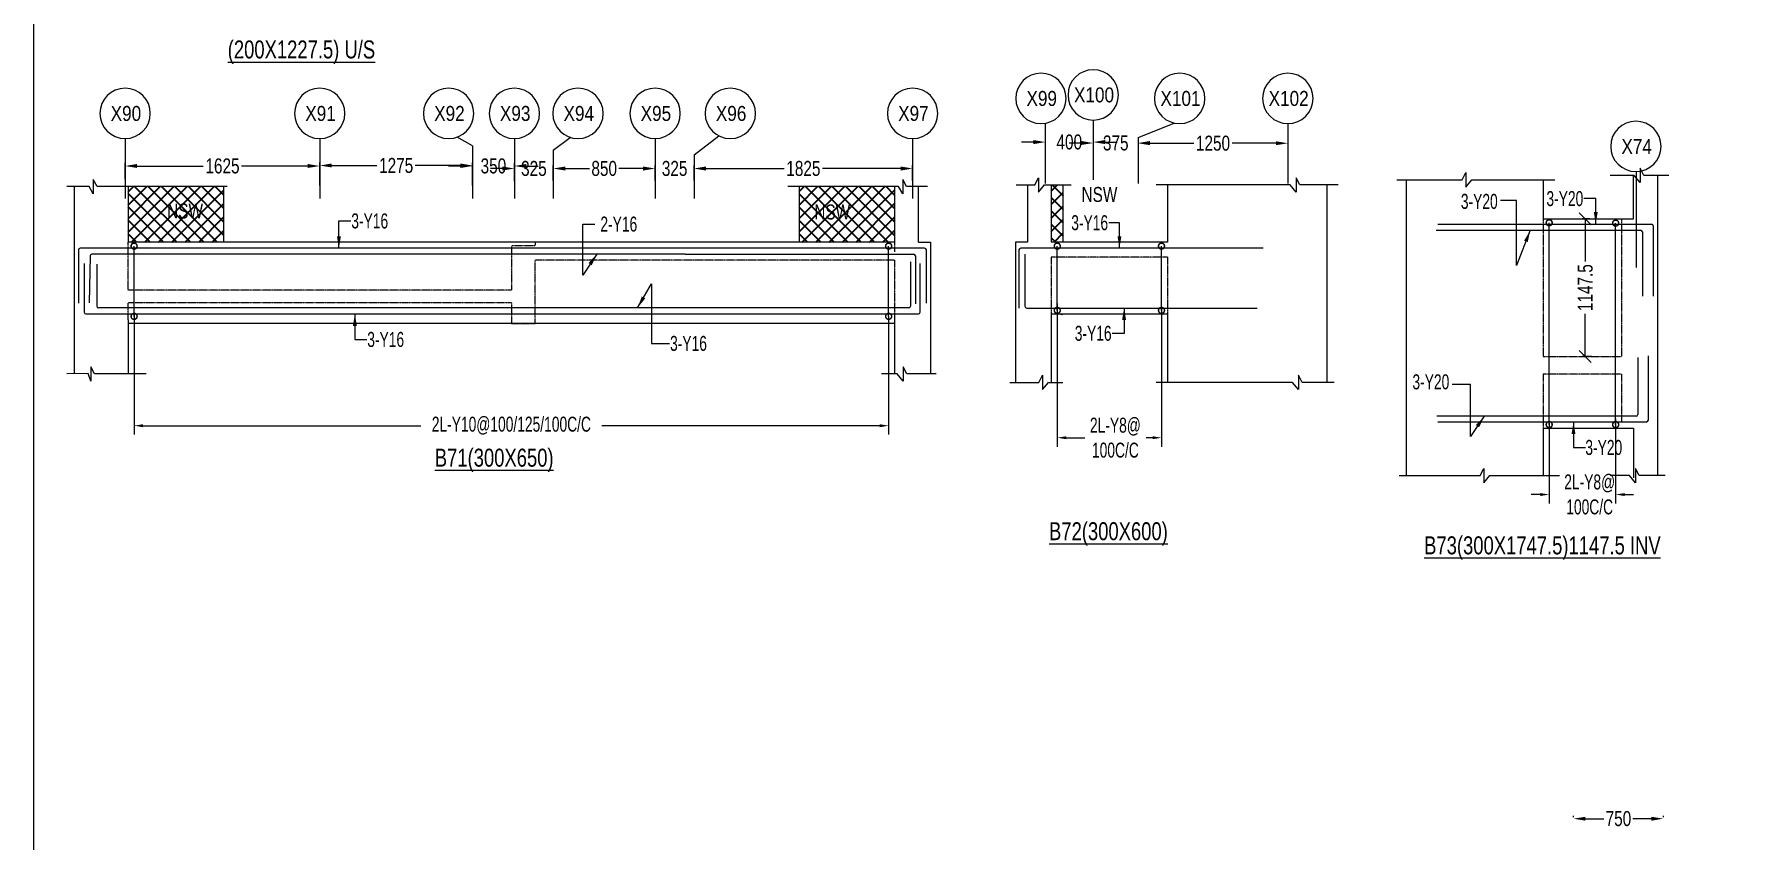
# Model space of a CAD drawing. Header units: millimetres. Extents: x -2697 to 288508, y -1308 to 60928.
# Drawn here: x 38633 to 52802, y 7942 to 14676 of the extents above; entities that cross this region are included whole.
import ezdxf
from ezdxf.enums import TextEntityAlignment as Align

# ---------------------------------------------------------------- set-up
doc = ezdxf.new("R2010")
doc.units = ezdxf.units.MM
doc.header["$LTSCALE"] = 100
for name, pattern in [('ACAD_ISO04W100', [30, 24, -3, 0, -3]), ('CONTINOUS', [0]), ('CONTINU', [0]), ('Grid Line', [22.225, 12.7, -3.175, 3.175, -3.175]), ('HIDDEN', [0.375, 0.25, -0.125])]:
    doc.linetypes.add(name, pattern=pattern)
doc.layers.get('Defpoints').update_dxf_attribs({"color": 1, "lineweight": 0})
for name, color, linetype in [('-S-ARROW', 253, 'Continuous'), ('-S-MISC', 8, 'Continuous'), ('-STR-BEAM', 7, 'CONTINU'), ('-STR-REINF', 3, 'Continuous'), ('-STR-TEXT', 6, 'Continuous'), ('A-ANNO-DIMS', 7, 'Continuous'), ('rein', 3, 'Continuous')]:
    doc.layers.add(name, color=color, linetype=linetype)
for name, color, linetype, lineweight in [('-S-STIRUP', 11, 'Continuous', 9), ('-S-TEXT', 6, 'Continuous', 0), ('-STR-COLUMN', 5, 'HIDDEN', 13), ('-STR-RF-DIM', 252, 'CONTINOUS', 20), ('A-ANNO-GRID-LINE', 252, 'ACAD_ISO04W100', 20), ('A-ANNO-GRID-TEXT', 13, 'Continuous', 15), ('GRID DIM', 252, 'Continuous', 9), ('S-COL HATCH', 9, 'Continuous', 35), ('S-GRID-____-OTLN', 8, 'Continuous', 18), ('SEC TEXT', 9, 'Continuous', 18), ('SLAB LINE', 254, 'HIDDEN', 20)]:
    doc.layers.add(name, color=color, linetype=linetype, lineweight=lineweight)
doc.styles.add('BEAM-LS', font='romans.shx', dxfattribs={"width": 0.8})
doc.styles.add('Dim.s & Anno.(Misc.)', font='ARIALN.TTF')
doc.styles.add('SOBHA', font='swisscl.ttf', dxfattribs={"width": 0.9})
doc.styles.add('sobha.sed', font='swisscl.ttf')
doc.dimstyles.new('S-50', dxfattribs={"dimscale": 50, "dimtxt": 2.5, "dimasz": 2, "dimexe": 0.5, "dimexo": 0.25, "dimgap": 0.25, "dimtad": 0, "dimdec": 0, "dimrnd": 0.0005, "dimzin": 0, "dimdsep": 46, "dimtxsty": 'sobha.sed', "dimblk": 'OBLIQUE', "dimcen": 0.09, "dimclrd": 8, "dimclre": 8, "dimclrt": 6, "dimadec": 0, "dimazin": 0, "dimtfac": 1, "dimtdec": 0, "dimtofl": 0, "dimtmove": 2, "dimatfit": 3, "dimfxl": 0.18, "dimtolj": 1, "dimtzin": 0, "dimlwd": -1, "dimlwe": -1, "dimarcsym": 0})
doc.dimstyles.new('S-DIM50', dxfattribs={"dimscale": 50, "dimtxt": 2.5, "dimasz": 1.5, "dimexe": 1.5, "dimexo": 1, "dimgap": 0.5, "dimtad": 0, "dimdec": 0, "dimzin": 0, "dimdsep": 46, "dimtxsty": 'SOBHA', "dimcen": 0.09, "dimclrd": 256, "dimclre": 256, "dimclrt": 6, "dimadec": 5, "dimazin": 0, "dimtfac": 1, "dimtdec": 0, "dimtofl": 0, "dimtmove": 0, "dimatfit": 3, "dimfxl": 0.18, "dimtolj": 1, "dimtzin": 0, "dimlwd": -1, "dimlwe": -1, "dimarcsym": 0})
doc.dimstyles.new('STIRUP', dxfattribs={"dimscale": 50, "dimtxt": 2.5, "dimasz": 2.2, "dimexe": 0, "dimexo": 0, "dimgap": 0.5, "dimtad": 0, "dimdec": 0, "dimzin": 0, "dimdsep": 46, "dimtxsty": 'BEAM-LS', "dimblk": 'DOTSMALL', "dimcen": 0.09, "dimclrd": 256, "dimclre": 256, "dimclrt": 256, "dimadec": 5, "dimazin": 0, "dimtfac": 1, "dimtdec": 0, "dimtofl": 0, "dimtmove": 0, "dimatfit": 3, "dimldrblk": 'DOTSMALL', "dimfxl": 0, "dimfxlon": 1, "dimtolj": 1, "dimtzin": 0, "dimlwd": -1, "dimlwe": -1, "dimarcsym": 0})

# ---------------------------------------------------------------- blocks, each defined once
blk = doc.blocks.new('_Oblique')
at = {"color": 0, "linetype": 'ByBlock', "lineweight": -2}
blk.add_line((-0.5, -0.5), (0.5, 0.5), dxfattribs=at)
blk = doc.blocks.new('*D122')
at = {"layer": '-STR-RF-DIM', "transparency": 16777216}
for p, q in [((47177, 12424), (47177, 11228)), ((48047, 12379), (48047, 11228)), ((47252, 11303), (47406, 11303)), ((47972, 11303), (47918, 11303))]:
    blk.add_line(p, q, dxfattribs=at)
for points in [[(47252, 11316), (47252, 11291), (47177, 11303)], [(47972, 11316), (47972, 11291), (48047, 11303)]]:
    blk.add_solid(points, dxfattribs=at)
at = {"layer": 'Defpoints', "color": 0, "transparency": 16777216}
for p in [(47177, 12424, 178587), (48047, 12379, 0), (48047, 11303)]:
    blk.add_point(p, dxfattribs=at)
at = {"layer": '-STR-RF-DIM', "color": 6, "transparency": 16777216, "insert": (47662, 11303), "char_height": 125, "attachment_point": 5, "style": 'SOBHA'}
blk.add_mtext('\\A1;2L-Y8@\\P100C/C', dxfattribs=at)
blk = doc.blocks.new('_DotSmall')
at = {"color": 0, "linetype": 'ByBlock', "const_width": 0.5}
blk.add_lwpolyline([(-0.0625, 0, 1), (0.0625, 0, 1)], format="xyb", close=True, dxfattribs=at)
blk = doc.blocks.new('*D123')
at = {"layer": '-S-STIRUP', "ltscale": 100, "transparency": 16777216}
blk.add_line((47177, 12367), (47177, 12904), dxfattribs=at)
at = {"layer": 'Defpoints', "color": 0, "linetype": 'CONTINU', "ltscale": 100, "transparency": 16777216}
for p in [(47177, 12904), (47177, 12904), (47177, 12367)]:
    blk.add_point(p, dxfattribs=at)
at = {"layer": '-S-STIRUP', "linetype": 'CONTINU', "ltscale": 100, "transparency": 16777216, "xscale": 100, "yscale": 100, "zscale": 100}
for p, rotation in [((47177, 12904), 90), ((47177, 12367), 270)]:
    blk.add_blockref('_DotSmall', p, dxfattribs=dict(at, rotation=rotation))
blk = doc.blocks.new('*D124')
at = {"layer": '-S-STIRUP', "ltscale": 100, "transparency": 16777216}
blk.add_line((48047, 12367), (48047, 12904), dxfattribs=at)
at = {"layer": 'Defpoints', "color": 0, "linetype": 'CONTINU', "ltscale": 100, "transparency": 16777216}
for p in [(48047, 12904), (48047, 12904), (48047, 12367)]:
    blk.add_point(p, dxfattribs=at)
at = {"layer": '-S-STIRUP', "linetype": 'CONTINU', "ltscale": 100, "transparency": 16777216, "xscale": 100, "yscale": 100, "zscale": 100}
for p, rotation in [((48047, 12904), 90), ((48047, 12367), 270)]:
    blk.add_blockref('_DotSmall', p, dxfattribs=dict(at, rotation=rotation))
blk = doc.blocks.new('A-SYMB_Grid')
blk.add_circle((0, 0), 4.21)
at = {"style": 'Dim.s & Anno.(Misc.)'}
blk.add_attdef('GRID', text='', height=3, dxfattribs=at).set_placement((0, 0), align=Align.MIDDLE_CENTER)
blk = doc.blocks.new('*D141')
at = {"layer": 'Defpoints', "color": 0, "transparency": 16777216}
for p in [(47077, 13777), (47477, 13777, 0), (47477, 13773)]:
    blk.add_point(p, dxfattribs=at)
at = {"layer": 'GRID DIM', "transparency": 16777216}
for p, q in [((46977, 13773), (46877, 13773)), ((47077, 13764), (47077, 13748)), ((47477, 13764), (47477, 13748)), ((47577, 13773), (47677, 13773))]:
    blk.add_line(p, q, dxfattribs=at)
for points in [[(46977, 13790), (46977, 13756), (47077, 13773)], [(47577, 13790), (47577, 13756), (47477, 13773)]]:
    blk.add_solid(points, dxfattribs=at)
at = {"layer": 'GRID DIM', "color": 13, "transparency": 16777216, "insert": (47277, 13773), "char_height": 125, "attachment_point": 5, "style": 'sobha.sed'}
blk.add_mtext('\\A1;400', dxfattribs=at)
blk = doc.blocks.new('*D142')
at = {"layer": 'Defpoints', "color": 0, "transparency": 16777216}
for p in [(47477, 13773), (47852, 13773, 0), (47852, 13765)]:
    blk.add_point(p, dxfattribs=at)
at = {"layer": 'GRID DIM', "transparency": 16777216}
for p, q in [((47377, 13765), (47277, 13765)), ((47477, 13760), (47477, 13740)), ((47852, 13760), (47852, 13740)), ((47952, 13765), (48052, 13765))]:
    blk.add_line(p, q, dxfattribs=at)
for points in [[(47377, 13782), (47377, 13749), (47477, 13765)], [(47952, 13782), (47952, 13749), (47852, 13765)]]:
    blk.add_solid(points, dxfattribs=at)
at = {"layer": 'GRID DIM', "color": 13, "transparency": 16777216, "insert": (47665, 13765), "char_height": 125, "attachment_point": 5, "style": 'sobha.sed'}
blk.add_mtext('\\A1;375', dxfattribs=at)
blk = doc.blocks.new('*D143')
at = {"layer": 'Defpoints', "color": 0, "transparency": 16777216}
for p in [(47852, 13765), (49102, 13765, 0), (49102, 13763)]:
    blk.add_point(p, dxfattribs=at)
at = {"layer": 'GRID DIM', "transparency": 16777216}
for p, q in [((47852, 13753), (47852, 13738)), ((47952, 13763), (48318, 13763)), ((49002, 13763), (48636, 13763)), ((49102, 13753), (49102, 13738))]:
    blk.add_line(p, q, dxfattribs=at)
for points in [[(47952, 13780), (47952, 13747), (47852, 13763)], [(49002, 13780), (49002, 13747), (49102, 13763)]]:
    blk.add_solid(points, dxfattribs=at)
at = {"layer": 'GRID DIM', "color": 13, "transparency": 16777216, "insert": (48477, 13763), "char_height": 125, "attachment_point": 5, "style": 'sobha.sed'}
blk.add_mtext('\\A1;1250', dxfattribs=at)
blk = doc.blocks.new('*D153')
at = {"layer": '-STR-RF-DIM', "transparency": 16777216}
for p, q in [((51284, 11425), (51284, 10754)), ((51839, 11462), (51839, 10754)), ((51209, 10829), (51134, 10829)), ((51914, 10829), (51989, 10829))]:
    blk.add_line(p, q, dxfattribs=at)
for points in [[(51209, 10841), (51209, 10816), (51284, 10829)], [(51914, 10841), (51914, 10816), (51839, 10829)]]:
    blk.add_solid(points, dxfattribs=at)
at = {"layer": 'Defpoints', "color": 0, "transparency": 16777216}
for p in [(51284, 11425, 0), (51839, 11462, 178587), (51284, 10829)]:
    blk.add_point(p, dxfattribs=at)
at = {"layer": '-STR-RF-DIM', "color": 6, "transparency": 16777216, "insert": (51622, 10829), "char_height": 125, "attachment_point": 5, "style": 'SOBHA'}
blk.add_mtext('\\A1;2L-Y8@\\P100C/C', dxfattribs=at)
blk = doc.blocks.new('*D154')
at = {"layer": '-S-STIRUP', "ltscale": 100, "transparency": 16777216}
blk.add_line((51839, 11413), (51839, 13096), dxfattribs=at)
at = {"layer": 'Defpoints', "color": 0, "linetype": 'CONTINU', "ltscale": 100, "transparency": 16777216}
for p in [(51839, 13096, 0), (51839, 13096), (51839, 11413, 0)]:
    blk.add_point(p, dxfattribs=at)
at = {"layer": '-S-STIRUP', "linetype": 'CONTINU', "ltscale": 100, "transparency": 16777216, "xscale": 100, "yscale": 100, "zscale": 100}
for p, rotation in [((51839, 13096), 90), ((51839, 11413), 270)]:
    blk.add_blockref('_DotSmall', p, dxfattribs=dict(at, rotation=rotation))
blk = doc.blocks.new('*D155')
at = {"layer": '-S-STIRUP', "ltscale": 100, "transparency": 16777216}
blk.add_line((51284, 11413), (51284, 13099), dxfattribs=at)
at = {"layer": 'Defpoints', "color": 0, "linetype": 'CONTINU', "ltscale": 100, "transparency": 16777216}
for p in [(51284, 13099), (51284, 13099), (51284, 11413, 0)]:
    blk.add_point(p, dxfattribs=at)
at = {"layer": '-S-STIRUP', "linetype": 'CONTINU', "ltscale": 100, "transparency": 16777216, "xscale": 100, "yscale": 100, "zscale": 100}
for p, rotation in [((51284, 13099), 90), ((51284, 11413), 270)]:
    blk.add_blockref('_DotSmall', p, dxfattribs=dict(at, rotation=rotation))
blk = doc.blocks.new('*D156')
at = {"layer": 'A-ANNO-DIMS', "color": 8, "transparency": 16777216}
for p, q in [((51622, 13131), (51560, 13131)), ((51585, 13131), (51585, 12775)), ((51585, 11983), (51585, 12339)), ((51637, 11983), (51560, 11983))]:
    blk.add_line(p, q, dxfattribs=at)
at = {"layer": 'Defpoints', "color": 0, "transparency": 16777216}
for p in [(51635, 13131, 0), (51585, 11983), (51649, 11983, 0)]:
    blk.add_point(p, dxfattribs=at)
at = {"layer": 'A-ANNO-DIMS', "color": 8, "transparency": 16777216, "xscale": 100, "yscale": 100, "zscale": 100}
for p, rotation in [((51585, 13131), 90), ((51585, 11983), 270)]:
    blk.add_blockref('_Oblique', p, dxfattribs=dict(at, rotation=rotation))
at = {"layer": 'A-ANNO-DIMS', "color": 6, "transparency": 16777216, "insert": (51585, 12557), "char_height": 125, "attachment_point": 5, "rotation": 90, "style": 'sobha.sed'}
blk.add_mtext('\\A1;1147.5', dxfattribs=at)
blk = doc.blocks.new('*D275')
at = {"layer": '-S-STIRUP', "ltscale": 100, "transparency": 16777216}
blk.add_line((39469, 12317), (39469, 12904), dxfattribs=at)
at = {"layer": 'Defpoints', "color": 0, "linetype": 'CONTINU', "ltscale": 100, "transparency": 16777216}
for p in [(39469, 12904, 0), (39469, 12904), (39469, 12317, 0)]:
    blk.add_point(p, dxfattribs=at)
at = {"layer": '-S-STIRUP', "linetype": 'CONTINU', "ltscale": 100, "transparency": 16777216, "xscale": 100, "yscale": 100, "zscale": 100}
for p, rotation in [((39469, 12904), 90), ((39469, 12317), 270)]:
    blk.add_blockref('_DotSmall', p, dxfattribs=dict(at, rotation=rotation))
blk = doc.blocks.new('*D276')
at = {"layer": '-S-STIRUP', "ltscale": 100, "transparency": 16777216}
blk.add_line((45769, 12317), (45769, 12904), dxfattribs=at)
at = {"layer": 'Defpoints', "color": 0, "linetype": 'CONTINU', "ltscale": 100, "transparency": 16777216}
for p in [(45769, 12904, 0), (45769, 12904), (45769, 12317, 0)]:
    blk.add_point(p, dxfattribs=at)
at = {"layer": '-S-STIRUP', "linetype": 'CONTINU', "ltscale": 100, "transparency": 16777216, "xscale": 100, "yscale": 100, "zscale": 100}
for p, rotation in [((45769, 12904), 90), ((45769, 12317), 270)]:
    blk.add_blockref('_DotSmall', p, dxfattribs=dict(at, rotation=rotation))
blk = doc.blocks.new('*D277')
at = {"layer": '-STR-RF-DIM', "transparency": 16777216}
for p, q in [((39469, 12337), (39469, 11329)), ((45769, 12317), (45769, 11329)), ((39544, 11404), (41864, 11404)), ((45694, 11404), (43374, 11404))]:
    blk.add_line(p, q, dxfattribs=at)
for points in [[(39544, 11416), (39544, 11391), (39469, 11404)], [(45694, 11416), (45694, 11391), (45769, 11404)]]:
    blk.add_solid(points, dxfattribs=at)
at = {"layer": 'Defpoints', "color": 0, "transparency": 16777216}
for p in [(39469, 12337, 0), (45769, 12317, 0), (45769, 11404)]:
    blk.add_point(p, dxfattribs=at)
at = {"layer": '-STR-RF-DIM', "color": 6, "transparency": 16777216, "insert": (42619, 11404), "char_height": 125, "attachment_point": 5, "style": 'SOBHA'}
blk.add_mtext('\\A1;2L-Y10@100/125/100C/C', dxfattribs=at)
blk = doc.blocks.new('*D278')
at = {"layer": 'Defpoints', "color": 0, "transparency": 16777216}
for p in [(41019, 13573), (39394, 13449, 0), (41019, 13449, 0)]:
    blk.add_point(p, dxfattribs=at)
at = {"layer": 'GRID DIM', "transparency": 16777216}
for p, q in [((39394, 13462), (39394, 13598)), ((39494, 13573), (40047, 13573)), ((40919, 13573), (40366, 13573)), ((41019, 13462), (41019, 13598))]:
    blk.add_line(p, q, dxfattribs=at)
for points in [[(39494, 13590), (39494, 13557), (39394, 13573)], [(40919, 13590), (40919, 13557), (41019, 13573)]]:
    blk.add_solid(points, dxfattribs=at)
at = {"layer": 'GRID DIM', "color": 13, "transparency": 16777216, "insert": (40207, 13573), "char_height": 125, "attachment_point": 5, "style": 'sobha.sed'}
blk.add_mtext('\\A1;1625', dxfattribs=at)
blk = doc.blocks.new('*D279')
at = {"layer": 'Defpoints', "color": 0, "transparency": 16777216}
for p in [(42294, 13577), (41019, 13397, 0), (42294, 13397, 0)]:
    blk.add_point(p, dxfattribs=at)
at = {"layer": 'GRID DIM', "transparency": 16777216}
for p, q in [((41019, 13410), (41019, 13602)), ((41119, 13577), (41497, 13577)), ((42194, 13577), (41816, 13577)), ((42294, 13410), (42294, 13602))]:
    blk.add_line(p, q, dxfattribs=at)
for points in [[(41119, 13594), (41119, 13561), (41019, 13577)], [(42194, 13594), (42194, 13561), (42294, 13577)]]:
    blk.add_solid(points, dxfattribs=at)
at = {"layer": 'GRID DIM', "color": 13, "transparency": 16777216, "insert": (41657, 13577), "char_height": 125, "attachment_point": 5, "style": 'sobha.sed'}
blk.add_mtext('\\A1;1275', dxfattribs=at)
blk = doc.blocks.new('*D280')
at = {"layer": 'Defpoints', "color": 0, "transparency": 16777216}
for p in [(42644, 13573), (42294, 13435), (42644, 13435, 0)]:
    blk.add_point(p, dxfattribs=at)
at = {"layer": 'GRID DIM', "transparency": 16777216}
for p, q in [((42194, 13573), (42094, 13573)), ((42294, 13447), (42294, 13598)), ((42644, 13447), (42644, 13598)), ((42744, 13573), (42844, 13573))]:
    blk.add_line(p, q, dxfattribs=at)
for points in [[(42194, 13590), (42194, 13557), (42294, 13573)], [(42744, 13590), (42744, 13557), (42644, 13573)]]:
    blk.add_solid(points, dxfattribs=at)
at = {"layer": 'GRID DIM', "color": 13, "transparency": 16777216, "insert": (42469, 13573), "char_height": 125, "attachment_point": 5, "style": 'sobha.sed'}
blk.add_mtext('\\A1;350', dxfattribs=at)
blk = doc.blocks.new('*D281')
at = {"layer": 'Defpoints', "color": 0, "transparency": 16777216}
for p in [(42644, 13472), (42969, 13552), (42969, 13440, 0)]:
    blk.add_point(p, dxfattribs=at)
at = {"layer": 'GRID DIM', "transparency": 16777216}
for p, q in [((42544, 13552), (42444, 13552)), ((42644, 13485), (42644, 13577)), ((42969, 13452), (42969, 13577)), ((43069, 13552), (43169, 13552))]:
    blk.add_line(p, q, dxfattribs=at)
for points in [[(42544, 13569), (42544, 13535), (42644, 13552)], [(43069, 13569), (43069, 13535), (42969, 13552)]]:
    blk.add_solid(points, dxfattribs=at)
at = {"layer": 'GRID DIM', "color": 13, "transparency": 16777216, "insert": (42807, 13552), "char_height": 125, "attachment_point": 5, "style": 'sobha.sed'}
blk.add_mtext('\\A1;325', dxfattribs=at)
blk = doc.blocks.new('*D282')
at = {"layer": 'Defpoints', "color": 0, "transparency": 16777216}
for p in [(42969, 13472), (43819, 13552), (43819, 13440, 0)]:
    blk.add_point(p, dxfattribs=at)
at = {"layer": 'GRID DIM', "transparency": 16777216}
for p, q in [((42969, 13485), (42969, 13577)), ((43069, 13552), (43272, 13552)), ((43719, 13552), (43516, 13552)), ((43819, 13452), (43819, 13577))]:
    blk.add_line(p, q, dxfattribs=at)
for points in [[(43069, 13569), (43069, 13535), (42969, 13552)], [(43719, 13569), (43719, 13535), (43819, 13552)]]:
    blk.add_solid(points, dxfattribs=at)
at = {"layer": 'GRID DIM', "color": 13, "transparency": 16777216, "insert": (43394, 13552), "char_height": 125, "attachment_point": 5, "style": 'sobha.sed'}
blk.add_mtext('\\A1;850', dxfattribs=at)
blk = doc.blocks.new('*D283')
at = {"layer": 'Defpoints', "color": 0, "transparency": 16777216}
for p in [(43819, 13472), (44144, 13552), (44144, 13440, 0)]:
    blk.add_point(p, dxfattribs=at)
at = {"layer": 'GRID DIM', "transparency": 16777216}
for p, q in [((43719, 13552), (43619, 13552)), ((43819, 13485), (43819, 13577)), ((44144, 13452), (44144, 13577)), ((44244, 13552), (44344, 13552))]:
    blk.add_line(p, q, dxfattribs=at)
for points in [[(43719, 13569), (43719, 13535), (43819, 13552)], [(44244, 13569), (44244, 13535), (44144, 13552)]]:
    blk.add_solid(points, dxfattribs=at)
at = {"layer": 'GRID DIM', "color": 13, "transparency": 16777216, "insert": (43982, 13552), "char_height": 125, "attachment_point": 5, "style": 'sobha.sed'}
blk.add_mtext('\\A1;325', dxfattribs=at)
blk = doc.blocks.new('*D284')
at = {"layer": 'Defpoints', "color": 0, "transparency": 16777216}
for p in [(44144, 13472), (45969, 13552), (45969, 13440, 0)]:
    blk.add_point(p, dxfattribs=at)
at = {"layer": 'GRID DIM', "transparency": 16777216}
for p, q in [((44144, 13485), (44144, 13577)), ((44244, 13552), (44897, 13552)), ((45869, 13552), (45216, 13552)), ((45969, 13452), (45969, 13577))]:
    blk.add_line(p, q, dxfattribs=at)
for points in [[(44244, 13569), (44244, 13535), (44144, 13552)], [(45869, 13569), (45869, 13535), (45969, 13552)]]:
    blk.add_solid(points, dxfattribs=at)
at = {"layer": 'GRID DIM', "color": 13, "transparency": 16777216, "insert": (45057, 13552), "char_height": 125, "attachment_point": 5, "style": 'sobha.sed'}
blk.add_mtext('\\A1;1825', dxfattribs=at)
blk = doc.blocks.new('*D608')
at = {"layer": 'Defpoints', "color": 0, "transparency": 16777216}
for p in [(51487, 8121), (52237, 8121), (52237, 8121)]:
    blk.add_point(p, dxfattribs=at)
at = {"layer": 'GRID DIM', "transparency": 16777216}
for p, q in [((51487, 8133), (51487, 8146)), ((51587, 8121), (51741, 8121)), ((52137, 8121), (51983, 8121)), ((52237, 8133), (52237, 8146))]:
    blk.add_line(p, q, dxfattribs=at)
for points in [[(51587, 8137), (51587, 8104), (51487, 8121)], [(52137, 8137), (52137, 8104), (52237, 8121)]]:
    blk.add_solid(points, dxfattribs=at)
at = {"layer": 'GRID DIM', "color": 13, "transparency": 16777216, "insert": (51862, 8121), "char_height": 125, "attachment_point": 5, "style": 'sobha.sed'}
blk.add_mtext('\\A1;750', dxfattribs=at)

msp = doc.modelspace()

# ---------------------------------------------------------------- hatches: boundary and pattern name
at = {"layer": 'S-COL HATCH'}
h = msp.add_hatch(dxfattribs=at)
h.set_pattern_fill('ANSI37', color=8, scale=25)
h.set_pattern_definition([(45, (-88051.165, -210762.96), (-56.1266, 56.1266), []), (135, (-88051.165, -210762.96), (-56.1266, -56.1266), [])])
h.paths.add_polyline_path([(40216.5, 12936.6), (39419, 12936.6), (39419, 13401.6), (40216.5, 13401.6)])
h = msp.add_hatch(dxfattribs=at)
h.set_pattern_fill('ANSI37', color=8, scale=25)
h.set_pattern_definition([(45, (-87951.165, -210762.96), (-56.1266, 56.1266), []), (135, (-87951.165, -210762.96), (-56.1266, -56.1266), [])])
h.paths.add_polyline_path([(45819, 13401.6), (45021.5, 13401.6), (45021.5, 12936.6), (45819, 12936.6)])
h = msp.add_hatch(dxfattribs=at)
h.set_pattern_fill('ANSI37', color=8, scale=25)
h.set_pattern_definition([(45, (-56957.8, -189055.98), (-56.1266, 56.1266), []), (135, (-56957.8, -189055.98), (-56.1266, -56.1266), [])])
h.paths.add_polyline_path([(47227.05, 13415.69), (47127, 13415.69), (47127, 12936.6), (47227.05, 12936.6)])
h = msp.add_hatch(dxfattribs=at)
h.set_pattern_fill('ANSI37', color=8, scale=25)
h.set_pattern_definition([(45, (-56957.8, -188815.98), (-56.1266, 56.1266), []), (135, (-56957.8, -188815.98), (-56.1266, -56.1266), [])])
h.paths.add_polyline_path([(47226.87, 12336.6), (47126.82, 12336.6), (47127, 12333.88), (47227.05, 12333.88)])

# ---------------------------------------------------------------- linework, layer by layer
at = {"layer": '-S-MISC', "linetype": 'ByBlock', "ltscale": 1000, "elevation": 0}
for points in [[(40244.83, 13401.6), (39159.48, 13401.6), (39128.61, 13461.26), (39128.61, 13341.09), (39095.04, 13401.6), (38907.3, 13401.6)], [(46093.5, 13401.6), (45917.93, 13401.6), (45887.06, 13461.26), (45887.06, 13341.09), (45851.22, 13401.6), (44926.83, 13401.6)], [(46833.19, 13415.69), (46989.66, 13415.69), (47020.53, 13475.35), (47020.53, 13355.19), (47070.38, 13415.69), (47292.2, 13415.69)], [(49520.81, 13415.69), (49201.47, 13415.69), (49170.61, 13475.35), (49170.61, 13355.19), (49120.76, 13415.69), (48001.16, 13415.69)], [(50012.82, 13457.93), (50556.83, 13457.93), (50587.69, 13517.59), (50587.69, 13397.42), (50637.55, 13457.93), (51329.84, 13457.93)], [(52282.77, 13494.49), (52074.48, 13494.49), (52043.61, 13554.15), (52043.61, 13433.98), (51993.76, 13494.49), (51793.11, 13494.49)], [(39568.82, 11837.1), (39139.57, 11837.1), (39108.7, 11896.76), (39108.7, 11776.59), (39085.84, 11838.65), (38907.3, 11837.1)], [(46166.98, 11837.1), (45919.92, 11837.1), (45889.05, 11896.76), (45889.05, 11776.59), (45839.2, 11837.1), (45709.26, 11837.1)], [(46781.85, 11765.69), (47022.5, 11765.69), (47053.37, 11825.35), (47053.37, 11705.19), (47103.22, 11765.69), (47222.84, 11765.69)], [(49489.57, 11765.69), (49220.54, 11765.69), (49189.67, 11825.35), (49189.67, 11705.19), (49139.82, 11765.69), (48001.16, 11765.69)], [(50031.82, 10987.45), (50707.67, 10987.45), (50738.54, 11047.11), (50738.54, 10926.94), (50788.39, 10987.45), (51369.81, 10987.45)], [(52251.53, 10987.45), (52034.92, 10987.45), (52004.06, 11047.11), (52004.06, 10926.94), (51954.21, 10987.45), (51793.11, 10987.45)]]:
    msp.add_lwpolyline(points, dxfattribs=at)
at = {"layer": '-STR-BEAM'}
for p, q in [((51234, 13130.6, 0), (51988.96, 13130.6, 0)), ((45819, 12936.6, 0), (39419, 12936.6, 0)), ((48097, 12936.6, 0), (47127, 12936.6, 0)), ((48097, 12336.6, 0), (47127, 12336.6, 0)), ((45819, 12256.6, 0), (39419, 12256.6, 0)), ((51234, 11383.1, 0), (51988.96, 11383.1, 0)), ((51234, 11383.1, 0), (51988.96, 11383.1, 0))]:
    msp.add_line(p, q, dxfattribs=at)
at = {"layer": '-STR-COLUMN', "linetype": 'Continuous', "ltscale": 10}
for p, q in [((51988.96, 13130.6, 0), (51988.96, 13494.49, 0)), ((52188.96, 13494.49, 0), (52188.96, 10987.45, 0)), ((38969.05, 13401.6, 0), (38969.05, 11837.1, 0)), ((39419, 13401.6, 0), (39419, 12936.6, 0)), ((40216.5, 13401.6, 0), (40216.5, 12936.6, 0)), ((45021.5, 13401.6, 0), (45021.5, 12936.6, 0)), ((45819, 13401.6, 0), (45819, 12936.6, 0)), ((46019, 12936.6, 0), (46019, 13401.6, 0)), ((46927, 13415.69, 0), (46927, 12936.6, 0)), ((47127, 13415.69, 0), (47127, 12936.6, 0)), ((47227.05, 12936.6, 0), (47227.05, 13415.69, 0)), ((48097, 13415.69, 0), (48097, 12936.6, 0)), ((49427, 13415.69, 0), (49427, 11765.69, 0)), ((50088.96, 13457.93, 0), (50088.96, 10987.45, 0)), ((51234, 13457.93, 0), (51234, 13130.6, 0)), ((46019, 12936.6, 0), (46119, 12936.6, 0)), ((46119, 12936.6, 0), (46119, 11837.1, 0)), ((46927, 12936.6, 0), (46827, 12936.6, 0)), ((46827, 12936.6, 0), (46827, 11765.69, 0)), ((47127, 12336.6, 0), (47127, 11765.69, 0)), ((48097, 12336.6, 0), (48097, 11765.69, 0)), ((39419, 12287.1, 0), (39419, 11837.1, 0)), ((45819, 12287.1, 0), (45819, 11837.1, 0)), ((51234, 11383.1, 0), (51234, 10987.45, 0)), ((51988.96, 11382.35, 0), (51988.96, 10968.35, 0))]:
    msp.add_line(p, q, dxfattribs=at)
at = {"layer": '-STR-REINF', "ltscale": 10}
for p, q in [((50341, 13037.24, 0), (52046.96, 13037.24, 0)), ((50354, 13087.24, 0), (52137.96, 13087.24, 0)), ((52152.96, 13072.24, 0), (52152.96, 12486.46, 0)), ((52061.96, 13022.24, 0), (52061.96, 12486.46, 0)), ((39004.05, 12871.6, 0), (39004.05, 12427.73, 0)), ((46069, 12886.6, 0), (39019.05, 12886.6, 0)), ((39052.21, 12759.17, 0), (39052.21, 12352.1, 0)), ((39101.51, 12821.6, 0), (39094.51, 12431.05, 0)), ((44069.08, 12836.6, 0), (39116.51, 12836.6, 0)), ((39156.51, 12753.8, 0), (39156.51, 12402.1, 0)), ((44069.08, 12836.6, 0), (45976.84, 12836.6, 0)), ((45950.84, 12772.29, 0), (45950.84, 12402.1, 0)), ((45991.84, 12821.6, 0), (45991.84, 12422.02, 0)), ((46032, 12352.1, 0), (46032, 12759.17, 0)), ((46084, 12427.73, 0), (46084, 12871.6, 0)), ((46857, 12871.6, 0), (46857, 12385.93, 0)), ((48896.62, 12886.6, 0), (46872, 12886.6, 0)), ((46907, 12836.6, 0), (46907, 12401.6, 0)), ((39067.21, 12337.1, 0), (46017, 12337.1, 0)), ((45935.84, 12387.1, 0), (39171.51, 12387.1, 0)), ((46922, 12386.6, 0), (48846.62, 12386.6, 0)), ((52025.33, 11973.07, 0), (52024.22, 11498.02, 0)), ((52111.33, 11986.5, 0), (52109.96, 11448.1, 0)), ((52009.22, 11483.1, 0), (50344.88, 11483.1, 0)), ((52094.96, 11433.1, 0), (50354, 11433.1, 0))]:
    msp.add_line(p, q, dxfattribs=at)
at = {"layer": '-STR-REINF', "ltscale": 10, "extrusion": (-9.35242e-09, 3.16547e-07, 1)}
msp.add_arc((52046.96, 13022.24, 0), 15, 0, 90, dxfattribs=at)
at = {"layer": '-STR-REINF', "ltscale": 10}
for centre, start, end in [((52137.96, 13072.24, 0), 0, 90), ((45976.84, 12821.6, 0), 0, 90), ((46872, 12871.6, 0), 90, 180), ((46922, 12401.6, 0), 180, 270), ((52009.22, 11498.1, 0), 270, 359.695765)]:
    msp.add_arc(centre, 15, start, end, dxfattribs=at)
at = {"layer": '-STR-REINF', "ltscale": 10, "extrusion": (3.51602e-09, 8.79718e-08, 1)}
msp.add_arc((39171.51, 12402.1, 0), 15, 180, 270, dxfattribs=at)
at = {"layer": '-STR-REINF', "ltscale": 10, "extrusion": (3.51602e-09, 1.19233e-08, 1)}
msp.add_arc((45935.84, 12402.1, 0), 15, 270, 0, dxfattribs=at)
at = {"layer": '-STR-REINF', "ltscale": 10, "extrusion": (9.38953e-08, -3.78616e-09, 1)}
msp.add_arc((52094.96, 11448.1, 0), 15, 270, 0, dxfattribs=at)
at = {"layer": 'A-ANNO-GRID-LINE', "ltscale": 40}
for p, q in [((47077.03, 13926.86, 0), (47077.03, 13428.02, 0)), ((47477.03, 13956.54, 0), (47477.03, 13457.7, 0)), ((47852.03, 13811.53, 0), (48152.3, 13932.09, 0)), ((49102.03, 13926.86, 0), (49102.03, 13428.02, 0)), ((39394.03, 13801.58, 0), (39394.03, 13302.74, 0)), ((41019.03, 13801.58, 0), (41019.03, 13302.74, 0)), ((42294.03, 13742.95, 0), (42166.25, 13813.96, 0)), ((42644.03, 13801.58, 0), (42644.03, 13302.74, 0)), ((42969.03, 13705.78, 0), (43109.02, 13812.23, 0)), ((43819.03, 13801.58, 0), (43819.03, 13302.74, 0)), ((44144.03, 13665.1, 0), (44351.7, 13824.39, 0)), ((45969.03, 13801.58, 0), (45969.03, 13302.74, 0)), ((47852.03, 13811.53, 0), (47852.03, 13428.02, 0)), ((42294.03, 13742.95, 0), (42294.03, 13302.74, 0)), ((42969.03, 13705.78, 0), (42969.03, 13302.74, 0)), ((44144.03, 13665.1, 0), (44144.03, 13302.74, 0))]:
    msp.add_line(p, q, dxfattribs=at)
at = {"layer": 'Defpoints', "color": 1}
msp.add_lwpolyline([(38632.78, 30751.34), (73693.86, 30751.34), (73693.86, 3581.9), (38632.78, 3581.9)], close=True, dxfattribs=at)
at = {"layer": 'rein', "ltscale": 10}
for centre, start, end in [((39019.05, 12871.6, 0), 90, 180), ((39116.51, 12821.6, 0), 90, 180), ((46069, 12871.6, 0), 0, 90), ((39067.21, 12352.1, 0), 180, 270), ((46017, 12352.1, 0), 270, 0)]:
    msp.add_arc(centre, 15, start, end, dxfattribs=at)
at = {"layer": 'S-GRID-____-OTLN', "linetype": 'Grid Line'}
msp.add_line((52013.99, 12726.1, 0), (52013.99, 13526.07, 0), dxfattribs=at)
at = {"layer": 'SLAB LINE', "color": 9, "linetype": 'HIDDEN', "ltscale": 0.1}
for p, q in [((51234, 13130.6, 0), (51234, 11983.1, 0)), ((51888.96, 13130.6, 0), (51888.96, 11983.1, 0)), ((39419, 12686.6, 0), (39419, 12936.6, 0)), ((45819, 12936.6, 0), (42818.96, 12936.6, 0)), ((45819, 12936.6, 0), (45819, 12856.6, 0)), ((45819, 12786.6, 0), (42818.96, 12786.6, 0)), ((45819, 12786.6, 0), (45819, 12287.1, 0)), ((48097, 12811.6, 0), (47127, 12811.6, 0)), ((47127, 12811.6, 0), (47127, 12336.6, 0)), ((48097, 12811.6, 0), (48097, 12336.6, 0)), ((39419, 12536.6, 0), (39419, 12686.6, 0)), ((42618.96, 12536.6, 0), (39419, 12536.6, 0)), ((42618.96, 12429.6, 0), (39419, 12429.6, 0)), ((39419, 12287.1, 0), (39419, 12429.6, 0)), ((51234, 11983.1, 0), (51888.96, 11983.1, 0)), ((51234, 11833.34, 0), (51234, 11383.1, 0)), ((51888.96, 11833.34, 0), (51234, 11833.34, 0)), ((51888.96, 11833.34, 0), (51888.96, 11433.1, 0))]:
    msp.add_line(p, q, dxfattribs=at)
at = {"layer": 'SLAB LINE', "color": 9, "linetype": 'HIDDEN', "ltscale": 0.1, "elevation": 0}
for points in [[(42818.96, 12936.6), (42818.96, 12906.6), (42618.96, 12906.6), (42618.96, 12686.6)], [(42618.96, 12429.6), (42618.96, 12256.6), (42818.96, 12256.6), (42818.96, 12786.6)], [(42618.96, 12686.6), (42618.96, 12536.6)]]:
    msp.add_lwpolyline(points, dxfattribs=at)

# ---------------------------------------------------------------- block references
at = {"layer": 'A-ANNO-GRID-TEXT'}
ref = msp.add_blockref('A-SYMB_Grid', (47040.45, 14137.49, 0), dxfattribs=dict(at, xscale=-50, yscale=50, zscale=50))
ref.add_attrib('GRID', 'X99', dxfattribs={"layer": '0', "height": 125, "style": 'Dim.s & Anno.(Misc.)'}).set_placement((47047.1, 14137.49, 0), align=Align.MIDDLE_CENTER)
ref = msp.add_blockref('A-SYMB_Grid', (47477.03, 14167.17, 0), dxfattribs=dict(at, xscale=-50, yscale=50, zscale=50))
ref.add_attrib('GRID', 'X100', dxfattribs={"layer": '0', "height": 125, "style": 'Dim.s & Anno.(Misc.)'}).set_placement((47483.68, 14167.17, 0), align=Align.MIDDLE_CENTER)
ref = msp.add_blockref('A-SYMB_Grid', (48198.97, 14137.49, 0), dxfattribs=dict(at, xscale=-50, yscale=50, zscale=50))
ref.add_attrib('GRID', 'X101', dxfattribs={"layer": '0', "height": 125, "style": 'Dim.s & Anno.(Misc.)'}).set_placement((48205.62, 14137.49, 0), align=Align.MIDDLE_CENTER)
ref = msp.add_blockref('A-SYMB_Grid', (49102.03, 14137.49, 0), dxfattribs=dict(at, xscale=-50, yscale=50, zscale=50))
ref.add_attrib('GRID', 'X102', dxfattribs={"layer": '0', "height": 125, "style": 'Dim.s & Anno.(Misc.)'}).set_placement((49108.68, 14137.49, 0), align=Align.MIDDLE_CENTER)
ref = msp.add_blockref('A-SYMB_Grid', (39394.03, 14012.21, 0), dxfattribs=dict(at, xscale=-50, yscale=50, zscale=50))
ref.add_attrib('GRID', 'X90', dxfattribs={"layer": '0', "height": 125, "style": 'Dim.s & Anno.(Misc.)'}).set_placement((39400.68, 14012.21, 0), align=Align.MIDDLE_CENTER)
ref = msp.add_blockref('A-SYMB_Grid', (41019.03, 14012.21, 0), dxfattribs=dict(at, xscale=-50, yscale=50, zscale=50))
ref.add_attrib('GRID', 'X91', dxfattribs={"layer": '0', "height": 125, "style": 'Dim.s & Anno.(Misc.)'}).set_placement((41025.68, 14012.21, 0), align=Align.MIDDLE_CENTER)
ref = msp.add_blockref('A-SYMB_Grid', (42095.13, 14012.21, 0), dxfattribs=dict(at, xscale=-50, yscale=50, zscale=50))
ref.add_attrib('GRID', 'X92', dxfattribs={"layer": '0', "height": 125, "style": 'Dim.s & Anno.(Misc.)'}).set_placement((42101.78, 14012.21, 0), align=Align.MIDDLE_CENTER)
ref = msp.add_blockref('A-SYMB_Grid', (42644.03, 14012.21, 0), dxfattribs=dict(at, xscale=-50, yscale=50, zscale=50))
ref.add_attrib('GRID', 'X93', dxfattribs={"layer": '0', "height": 125, "style": 'Dim.s & Anno.(Misc.)'}).set_placement((42650.68, 14012.21, 0), align=Align.MIDDLE_CENTER)
ref = msp.add_blockref('A-SYMB_Grid', (43175.15, 14012.21, 0), dxfattribs=dict(at, xscale=-50, yscale=50, zscale=50))
ref.add_attrib('GRID', 'X94', dxfattribs={"layer": '0', "height": 125, "style": 'Dim.s & Anno.(Misc.)'}).set_placement((43181.8, 14012.21, 0), align=Align.MIDDLE_CENTER)
ref = msp.add_blockref('A-SYMB_Grid', (43819.03, 14012.21, 0), dxfattribs=dict(at, xscale=-50, yscale=50, zscale=50))
ref.add_attrib('GRID', 'X95', dxfattribs={"layer": '0', "height": 125, "style": 'Dim.s & Anno.(Misc.)'}).set_placement((43825.68, 14012.21, 0), align=Align.MIDDLE_CENTER)
ref = msp.add_blockref('A-SYMB_Grid', (44447.03, 14012.21, 0), dxfattribs=dict(at, xscale=-50, yscale=50, zscale=50))
ref.add_attrib('GRID', 'X96', dxfattribs={"layer": '0', "height": 125, "style": 'Dim.s & Anno.(Misc.)'}).set_placement((44453.68, 14012.21, 0), align=Align.MIDDLE_CENTER)
ref = msp.add_blockref('A-SYMB_Grid', (45969.03, 14012.21, 0), dxfattribs=dict(at, xscale=-50, yscale=50, zscale=50))
ref.add_attrib('GRID', 'X97', dxfattribs={"layer": '0', "height": 125, "style": 'Dim.s & Anno.(Misc.)'}).set_placement((45975.68, 14012.21, 0), align=Align.MIDDLE_CENTER)
ref = msp.add_blockref('A-SYMB_Grid', (52007.86, 13736.61, 0), dxfattribs=dict(at, xscale=-50, yscale=50, zscale=50))
ref.add_attrib('GRID', 'X74', dxfattribs={"layer": '0', "height": 125, "style": 'Dim.s & Anno.(Misc.)'}).set_placement((52014.51, 13736.61, 0), align=Align.MIDDLE_CENTER)

# ---------------------------------------------------------------- texts
at = {"layer": '-S-TEXT', "color": 6, "style": 'sobha.sed'}
for p in [(47379.6, 13272.91, 178586.59), (39745.43, 13134.76, 0), (45148.53, 13126.61, 0)]:
    msp.add_text('NSW', height=125, dxfattribs=at).set_placement(p)
at = {"layer": '-STR-TEXT', "color": 6, "char_height": 125, "style": 'SOBHA'}
for s, insert, attachment_point in [('\\A1;3-Y20', (50854.2, 13213.27, 0), 9), ('\\A1;3-Y20', (51568.65, 13363.45, 0), 3), ('\\A1;3-Y16', (41282.47, 13176.87, 0), 1), ('\\A1;2-Y16', (43362.02, 13023.77, 0), 7), ('\\A1;3-Y16', (47601.29, 13161.87, 0), 3), ('\\A1;3-Y16', (41415.84, 12186.82, 0), 1), ('\\A1;3-Y16', (47630.61, 12111.32, 0), 9), ('\\A1;3-Y16', (43943.93, 12153.88, 0), 1), ('\\A1;3-Y20', (50142.27, 11705.84, 0), 7), ('\\A1;3-Y20', (51585.91, 11157.82, 0), 7)]:
    msp.add_mtext(s, dxfattribs=dict(at, insert=insert, attachment_point=attachment_point))
at = {"layer": 'SEC TEXT', "color": 1, "linetype": 'ByBlock', "style": 'sobha.sed'}
for s, rotation, p in [('%%U(200X1227.5) U/S', 0.010721, (40250.83, 14471.53, 0)), ('%%UB71(300X650)', 359.989279, (41979.88, 11061.66, 0)), ('%%UB72(300X600)', 359.989279, (47108.13, 10447.5, 0)), ('%%UB73(300X1747.5)1147.5 INV', 359.989279, (50240.03, 10329.27, 0))]:
    msp.add_text(s, height=150, rotation=rotation, dxfattribs=at).set_placement(p)

# ---------------------------------------------------------------- dimensions: what is measured, and where the dimension line sits
at = {"layer": '-S-STIRUP', "linetype": 'CONTINU', "ltscale": 100}
for base, p1, p2, picture, middle in [((51284, 13098.65, 0), (51284, 11413.38, 0), (51284, 13098.65, 0), '*D155', (51284, 12256.02, 0)), ((51839.21, 13096.43, 178586.59), (51839.21, 11413.38, 178586.59), (51839.21, 13096.43, 178586.59), '*D154', (51839.21, 12254.9, 178586.59)), ((39469, 12903.6, 178586.59), (39469, 12317.38, 178586.59), (39469, 12903.6, 178586.59), '*D275', (39469, 12610.49, 178586.59)), ((45769, 12903.6, 0), (45769, 12317.38, 0), (45769, 12903.6, 0), '*D276', (45769, 12610.49, 0)), ((47176.85, 12903.6, 178586.59), (47176.85, 12366.88, 178586.59), (47176.85, 12903.6, 178586.59), '*D123', (47176.85, 12635.24, 178586.59)), ((48047, 12903.6, 0), (48047, 12366.88, 0), (48047, 12903.6, 0), '*D124', (48047, 12635.24, 0))]:
    dim = msp.add_linear_dim(base=base, p1=p1, p2=p2, angle=90, text=' ', dimstyle='STIRUP', override={"dimasz": 2}, dxfattribs=at)
    dim.commit()
    dim.dimension.update_dxf_attribs({"geometry": picture, "text_midpoint": middle})
at = {"layer": '-STR-RF-DIM'}
dim = msp.add_linear_dim(base=(45769, 11403.52, 0), p1=(39469, 12337.1, 0), p2=(45769, 12317.38, 0), text='2L-Y10@100/125/100C/C', dimstyle='S-DIM50', override={"dimscale": 1, "dimtxt": 125, "dimasz": 75, "dimexe": 75, "dimexo": 0, "dimgap": 25, "dimsah": 1, "dimcen": 4.5, "dimfxl": 75}, dxfattribs=at)
dim.commit()
dim.dimension.update_dxf_attribs({"geometry": '*D277', "text_midpoint": (42619, 11403.52, 0)})
dim = msp.add_linear_dim(base=(48047, 11303.02, 0), p1=(47176.85, 12423.82, 178586.59), p2=(48047, 12378.6, 0), text='2L-Y8@\\P100C/C', dimstyle='S-DIM50', override={"dimscale": 1, "dimtxt": 125, "dimasz": 75, "dimexe": 75, "dimexo": 0, "dimgap": 25, "dimsah": 1, "dimcen": 4.5, "dimfxl": 75}, dxfattribs=at)
dim.commit()
dim.dimension.update_dxf_attribs({"geometry": '*D122', "text_midpoint": (47661.92, 11303.02, 0), "dimtype": 160})
dim = msp.add_linear_dim(base=(51284, 10828.78, 0), p1=(51839.21, 11461.87, 178586.59), p2=(51284, 11425.1, 0), angle=180, text='2L-Y8@\\P100C/C', dimstyle='S-DIM50', override={"dimscale": 1, "dimtxt": 125, "dimasz": 75, "dimexe": 75, "dimexo": 0, "dimgap": 25, "dimsah": 1, "dimcen": 4.5, "dimfxl": 75}, dxfattribs=at)
dim.commit()
dim.dimension.update_dxf_attribs({"geometry": '*D153', "text_midpoint": (51622, 10828.78, 0), "dimtype": 160})
at = {"layer": 'A-ANNO-DIMS'}
dim = msp.add_linear_dim(base=(51585.23, 11983.1, 0), p1=(51634.66, 13130.6, 0), p2=(51649.24, 11983.1, 0), angle=90, dimstyle='S-50', override={"dimdec": 1}, dxfattribs=at)
dim.commit()
dim.dimension.update_dxf_attribs({"geometry": '*D156', "text_midpoint": (51585.23, 12556.85, 0)})
at = {"layer": 'GRID DIM'}
for base, p1, p2, picture, middle in [((47477.03, 13772.85, 0), (47077.03, 13776.72, 0), (47477.03, 13776.72, 0), '*D141', (47277.03, 13772.85, 0)), ((47852.03, 13765.31, 0), (47477.03, 13772.85, 0), (47852.03, 13772.85, 0), '*D142', (47664.53, 13765.31, 0)), ((49102.03, 13763.23, 0), (47852.03, 13765.31, 0), (49102.03, 13765.31, 0), '*D143', (48477.03, 13763.23, 0)), ((41019.03, 13573.28, 0), (39394.03, 13449.21, 0), (41019.03, 13449.21, 0), '*D278', (40206.53, 13573.28, 0)), ((42294.03, 13577.28, 0), (41019.03, 13397.18, 0), (42294.03, 13397.18, 0), '*D279', (41656.53, 13577.28, 0)), ((42644.03, 13573.28, 0), (42294.03, 13434.68, 0), (42644.03, 13434.68, 0), '*D280', (42469.03, 13573.28, 0)), ((42969.03, 13552.16, 0), (42644.03, 13472.18, 0), (42969.03, 13439.64, 0), '*D281', (42806.53, 13552.16, 0)), ((43819.03, 13552.16, 0), (42969.03, 13472.18, 0), (43819.03, 13439.64, 0), '*D282', (43394.03, 13552.16, 0)), ((44144.03, 13552.16, 0), (43819.03, 13472.18, 0), (44144.03, 13439.64, 0), '*D283', (43981.53, 13552.16, 0)), ((45969.03, 13552.16, 0), (44144.03, 13472.18, 0), (45969.03, 13439.64, 0), '*D284', (45056.53, 13552.16, 0)), ((52237.01, 8120.55, 0), (51487.01, 8120.55, 0), (52237.01, 8120.55, 0), '*D608', (51862.01, 8120.55, 0))]:
    dim = msp.add_linear_dim(base=base, p1=p1, p2=p2, dimstyle='S-50', override={"dimsah": 1, "dimclrd": 256, "dimclre": 256, "dimclrt": 13, "dimtmove": 1}, dxfattribs=at)
    dim.commit()
    dim.dimension.update_dxf_attribs({"geometry": picture, "text_midpoint": middle})

# ---------------------------------------------------------------- leaders
at = {"layer": '-S-ARROW', "annotation_type": 0, "has_hookline": 1, "hookline_direction": 1}
for points, text_width in [([(51126.09, 13035.95, 0), (51010.61, 12742.77, 0), (51010.61, 13283.55, 0), (50878.26, 13283.55, 0)], 318.41), ([(43331.52, 12836.6, 0), (43216.03, 12660.02, 0), (43216.03, 13086.27, 0), (43315, 13086.27, 0)], 318.18), ([(47695.87, 12886.6, 0), (47695.87, 13099.37, 0), (47606.29, 13099.37, 0)], 318.41), ([(47734.65, 12386.6, 0), (47734.65, 12173.82, 0), (47635.61, 12173.82, 0)], 318.41), ([(51486.78, 11433.1, 0), (51486.78, 11220.32, 0), (51585.82, 11220.32, 0)], 318.41)]:
    msp.add_leader(points, dimstyle='S-50', override={"dimasz": 2, "dimgap": 0.1, "dimtad": 0}, dxfattribs=dict(at, text_width=text_width))
at = {"layer": '-S-ARROW', "annotation_type": 0, "has_hookline": 1, "hookline_direction": 1, "text_width": 318.41, "horizontal_direction": (-1, 0, 0)}
msp.add_leader([(51672.68, 13088.17, 0), (51672.68, 13300.95, 0), (51573.65, 13300.95, 0)], dimstyle='S-50', override={"dimasz": 2, "dimgap": 0.1, "dimtad": 0}, dxfattribs=at)
at = {"layer": '-S-ARROW'}
for points in [[(41179.12, 12886.6, 0), (41179.12, 13114.37, 0), (41278.16, 13114.37, 0)], [(43672.72, 12388.42, 0), (43788.2, 12589.86, 0), (43788.2, 12091.38, 0), (43939.61, 12091.38, 0)], [(41312.49, 12337.1, 0), (41312.49, 12124.32, 0), (41411.53, 12124.32, 0)], [(50741.49, 11482.01, 0), (50626.01, 11312.78, 0), (50626.01, 11747.45, 0), (50474.6, 11747.45, 0)]]:
    msp.add_leader(points, dimstyle='S-50', override={"dimasz": 2, "dimgap": 0.1, "dimtad": 0}, dxfattribs=at)

doc.saveas('drawing.dxf')
